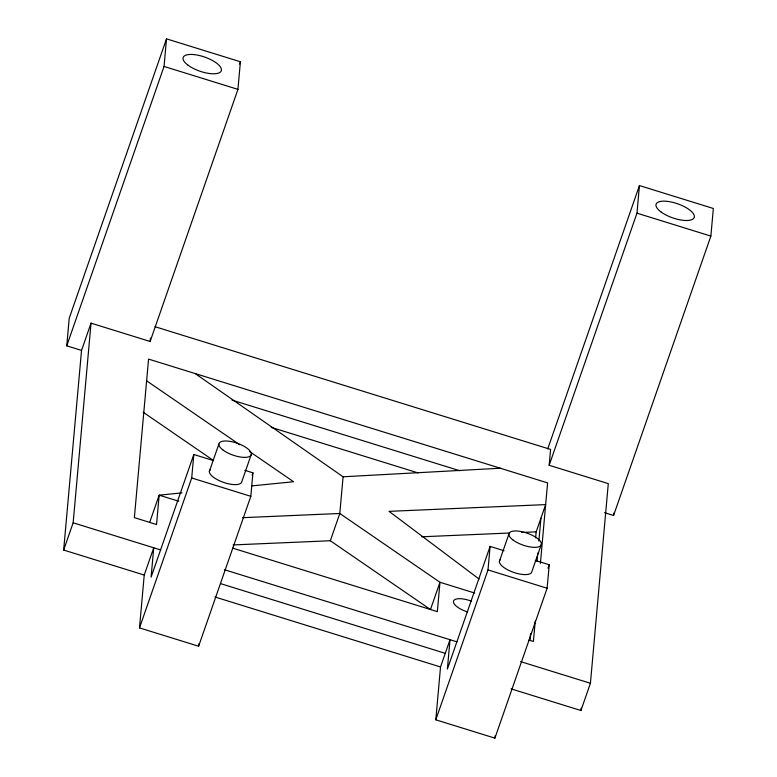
<?xml version="1.0" encoding="UTF-8"?>
<svg xmlns="http://www.w3.org/2000/svg" width="777" height="777" viewBox="0 0 777 777"><rect width="100%" height="100%" fill="white"/><g stroke="black" fill="none" stroke-linecap="round" stroke-linejoin="round"><path stroke-width="1.17" d="M81.536 350.408L66.754 345.823L69.221 318.22L166.511 38.85L240.404 61.771L237.937 89.374L150.136 341.492L91.026 323.154L81.536 350.408L63.656 550.048L144.231 575.048L139.501 627.894L198.621 646.231L250.825 496.318L252.923 472.834L244.813 470.318M63.656 550.048L73.155 522.795L91.026 323.154M66.754 345.823L164.044 66.443L166.511 38.85M150.136 341.492L150.447 338.092M139.501 627.894L191.705 477.981L193.813 454.496L213.52 460.606M198.621 646.231L198.834 643.832M195.144 373.552L343.084 476.787L339.802 513.48L330.312 540.743L233.168 544.93M535.314 560.44L549.222 564.753L547.115 588.247L494.91 738.15L435.8 719.813L440.53 666.967L450.019 639.704L447.387 669.065L490.102 546.416L504.011 550.728M435.8 719.813L488.005 569.9L490.102 546.416M494.91 738.15L495.124 735.751M535.625 537.859L536.169 531.856L545.658 504.603L389.063 511.353L479.04 579.011M529.953 640.666L530.594 633.459M537.043 561.441L537.791 553.039M538.869 541.035L540.909 518.23M535.236 621.037L533.411 641.433L528.972 640.063M540.394 563.422L547.6 482.896L148.562 359.1L134.372 517.647L156.536 524.524L159.168 495.163L181.964 492.88M511.091 688.859L580.934 710.518L590.423 683.265L608.294 483.624L549.174 465.287L550.592 449.427L155.031 326.709M580.934 710.518L581.147 708.119M549.174 465.287L636.975 213.17L639.442 185.567L713.344 208.489L710.868 236.091L613.577 515.462L604.487 512.645M613.577 515.462L613.791 513.063M239.607 64.064L240.404 61.771M149.679 522.416L159.168 495.163L178.797 501.252M144.231 575.048L153.729 547.785L151.097 577.146L193.813 454.496M209.363 471.386L218.852 444.133M251.369 454.224L241.87 481.478A17.084 6.313 19.2 0 1 222.921 482.177A17.084 6.313 19.2 0 1 210.062 469.891M252.127 475.126L252.923 472.834M499.397 561.373L508.886 534.11M547.736 448.912L639.442 185.567M541.404 544.201L531.915 571.454A17.084 6.313 19.2 0 1 512.956 572.154A17.084 6.313 19.2 0 1 500.097 559.867M548.018 568.191L549.222 564.753M251.573 485.926L293.57 481.73L249.582 451.524M343.084 476.787L500.31 468.23M242.657 517.676L339.802 513.48L439.967 582.274L474.611 593.026M421.736 536.79L509.663 533.003M521.707 532.478L536.169 531.856M164.044 66.443L237.937 89.374M636.975 213.17L710.868 236.091M232.012 400.097L459.731 470.736M271.192 427.35L417.997 472.892M191.705 477.981L250.825 496.318M488.005 569.9L547.115 588.247M232.75 548.164L437.344 611.635L439.967 582.274L430.477 609.537L330.312 540.743M73.155 522.795L160.684 549.941M224.407 569.716L456.973 641.87M520.58 661.596L590.423 683.265M220.823 583.702L445.27 653.34M214.918 596.969L440.53 666.967M146.62 380.808L239.588 444.658M143.123 412.189L213.102 460.246M467.686 611.994A15.53 5.74 19.2 0 1 453.564 600.99A15.53 5.74 19.2 0 1 471.62 601.262M188.16 65.297A20.192 7.469 19.2 0 0 220.61 71.843A20.192 7.469 19.2 0 0 197.912 55.196A20.192 7.469 19.2 0 0 188.16 65.297M661.091 212.014A20.192 7.469 19.2 0 0 693.54 218.56A20.192 7.469 19.2 0 0 670.842 201.913A20.192 7.469 19.2 0 0 661.091 212.014M223.203 450.174A17.084 6.313 19.2 0 0 250.66 455.72A17.084 6.313 19.2 0 0 231.459 441.637A17.084 6.313 19.2 0 0 223.203 450.174M513.238 540.161A17.084 6.313 19.2 0 0 540.695 545.697A17.084 6.313 19.2 0 0 521.493 531.614A17.084 6.313 19.2 0 0 513.238 540.161"/></g></svg>
